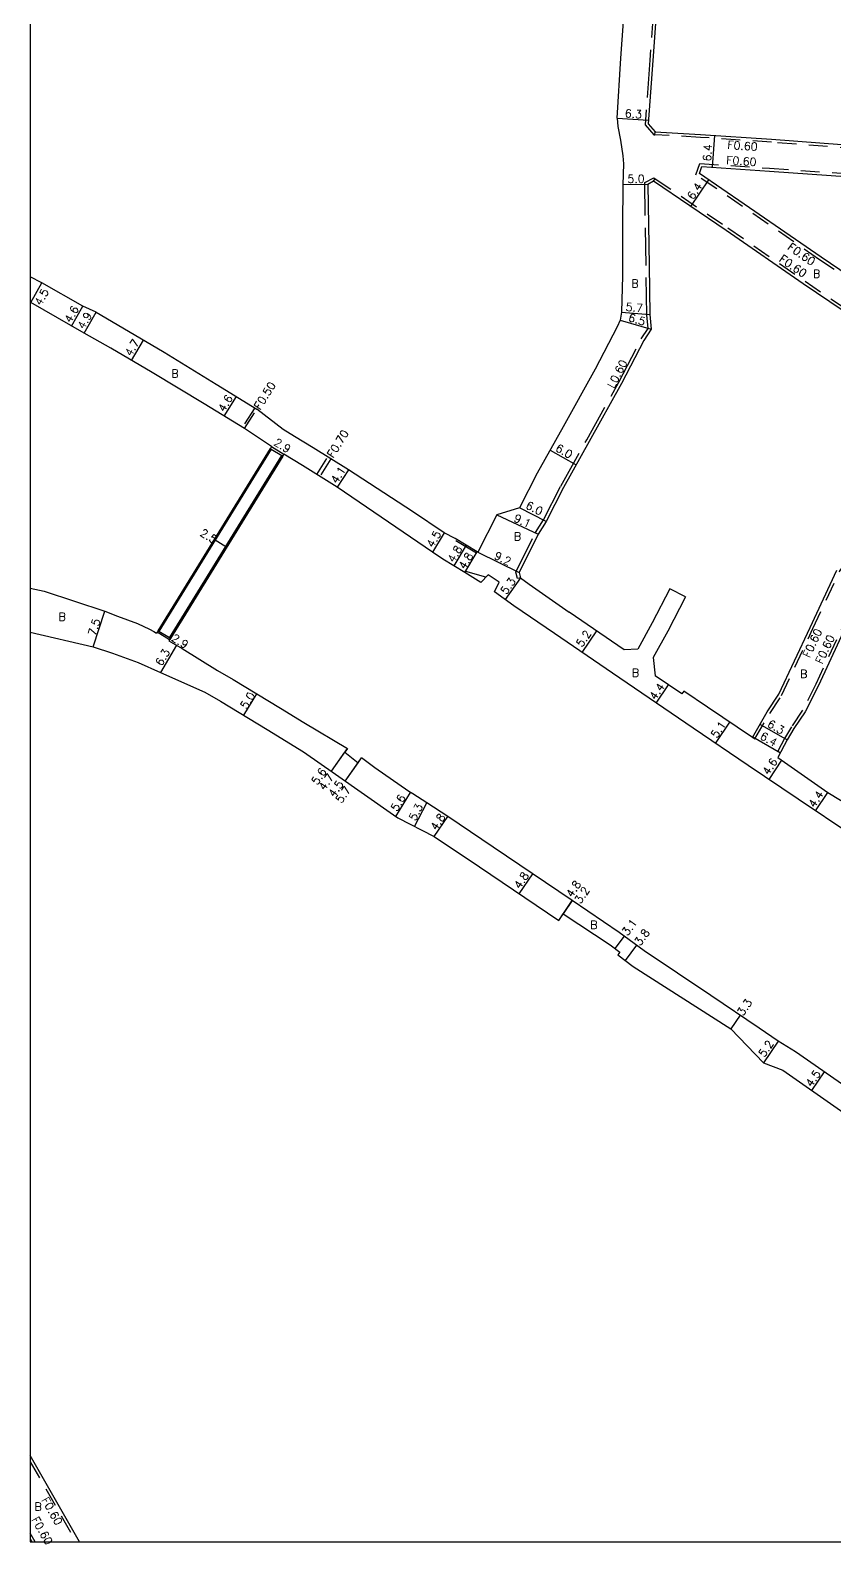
# Model space of a CAD drawing. Header units: metres. Extents: x -2400 to -1599, y -108600 to -108000.
# Drawn here: x -2400 to -2239.2, y -108600.4 to -108297.8 of the extents above; entities that cross this region are included whole.
import ezdxf

# ---------------------------------------------------------------- set-up
doc = ezdxf.new("R2010")
doc.units = ezdxf.units.M
doc.header["$LTSCALE"] = 2.5
doc.linetypes.add('22320', pattern=[2.5, 1.5, -1])
doc.linetypes.add('22330', pattern=[4, 3, -1])
for name, color, linetype in [('2101000', 175, 'Continuous'), ('2102000', 4, 'Continuous'), ('2102001', 191, 'Continuous'), ('2203000', 1, 'Continuous'), ('2231000', 4, 'Continuous'), ('2232000', 120, '22320'), ('2233000', 120, '22330'), ('6132000', 60, '61320'), ('9201100', 215, 'Continuous'), ('9201500', 222, 'Continuous'), ('9202100', 82, 'Continuous'), ('9203500', 155, 'Continuous'), ('9301100', 1, 'Continuous'), ('999', 7, 'Continuous')]:
    doc.layers.add(name, color=color, linetype=linetype)
doc.styles.add('Dm_Anotation', font='txt.shx', dxfattribs={"bigfont": 'pscdm.shx'})
doc.linetypes.add('61320', pattern='A,0,[3,dmdr.shx,S=0.25,R=0,X=0,Y=0],1.5,[3,dmdr.shx,S=0.25,R=0,X=0,Y=0]', length=1.5)

msp = doc.modelspace()

# ---------------------------------------------------------------- linework, layer by layer
at = {"layer": '2101000'}
for points in [[(-2282.73, -108315.38), (-2281.95, -108303.4), (-2281.1, -108291.4), (-2279.61, -108269.17), (-2279.33, -108262.66)], [(-2272.96, -108263.45), (-2273.22, -108269.53), (-2274.72, -108291.83), (-2275.57, -108303.85), (-2276.5, -108316.55), (-2275.12, -108318.13), (-2266.05, -108318.65), (-2251.83, -108319.63), (-2228.15, -108321.39), (-2218.88, -108322.02), (-2204.83, -108323.13), (-2186.58, -108323.93), (-2184.72, -108322.27), (-2183.45, -108304.44), (-2182.37, -108290.05), (-2181.18, -108269.54)], [(-2282.73, -108315.38), (-2282.54, -108317.1), (-2282.03, -108319.84), (-2281.55, -108322.93), (-2281.47, -108324.52), (-2281.58, -108328.72), (-2281.61, -108336.96), (-2281.64, -108346.91), (-2281.85, -108354.16), (-2282.11, -108355.77), (-2282.69, -108357.09), (-2287.1, -108365.61), (-2293.51, -108377.1), (-2298.71, -108386.4), (-2302.23, -108393.3)], [(-2227.07, -108360.99), (-2245.5, -108348.51), (-2260.9, -108337.86), (-2275.44, -108328.02), (-2276.58, -108328.64), (-2276.33, -108344.83), (-2276.17, -108354.69), (-2275.88, -108357.62), (-2277.36, -108359.85), (-2281.81, -108368.45), (-2288.27, -108380.02), (-2293.42, -108389.23), (-2296.89, -108396.03), (-2298.5, -108398.54), (-2302.3, -108406.24), (-2302.04, -108407.31), (-2300.29, -108408.55), (-2292.32, -108414.15)], [(-2386.81, -108354.17), (-2389.49, -108352.97), (-2397.7, -108348.34), (-2400, -108347.15)], [(-2389.26, -108358.41), (-2399.91, -108352.26), (-2400, -108352.21)], [(-2386.81, -108354.17), (-2381.51, -108357.35), (-2373.24, -108362.17), (-2362.85, -108368.58), (-2354.72, -108373.58)], [(-2351.77, -108381.03), (-2357.19, -108377.47), (-2365.26, -108372.5), (-2375.61, -108366.23), (-2383.88, -108361.41), (-2389.26, -108358.41)], [(-2336.43, -108385.7), (-2343.43, -108381.34), (-2347.16, -108379.06), (-2349.48, -108377.63), (-2354.72, -108373.58)], [(-2351.77, -108381.03), (-2352.02, -108381.44), (-2351.85, -108381.55), (-2374.29, -108418.01), (-2374.46, -108417.91), (-2374.76, -108418.39)], [(-2349.3, -108382.56), (-2349.55, -108382.96), (-2349.72, -108382.86), (-2372.17, -108419.32), (-2372, -108419.43), (-2372.28, -108419.89)], [(-2338.65, -108389.15), (-2345.59, -108384.83), (-2349.3, -108382.56)], [(-2315.11, -108399.42), (-2317.29, -108398.32), (-2323.58, -108394.01), (-2336.43, -108385.7)], [(-2307.24, -108410.1), (-2306.28, -108408.18), (-2308.47, -108406.68), (-2309.98, -108408.22), (-2313.12, -108406.2), (-2317.57, -108403.54), (-2319.58, -108402.19), (-2338.65, -108389.15)], [(-2302.23, -108393.3), (-2306.75, -108394.71), (-2310.54, -108402.14)], [(-2310.54, -108402.14), (-2310.66, -108402.08), (-2315.11, -108399.42)], [(-2255.68, -108439.21), (-2252.73, -108434.07), (-2250.36, -108430.55), (-2244.13, -108417.21), (-2238.79, -108405.75)], [(-2194.69, -108480.51), (-2188.21, -108474.65), (-2178.78, -108461.19), (-2171.69, -108450.82), (-2172.12, -108448.56), (-2191.58, -108435.43), (-2207.93, -108424.32), (-2231.09, -108408.57), (-2233.25, -108408.98), (-2238.33, -108419.91), (-2242.47, -108428.79), (-2245.13, -108434.07), (-2247.38, -108437.41), (-2248.7, -108439.71), (-2250.57, -108443.23)], [(-2400, -108409.34), (-2397.23, -108409.98), (-2385.07, -108413.96)], [(-2189.4, -108490.45), (-2197.62, -108484.8), (-2210.1, -108476.25), (-2222.23, -108468), (-2235.82, -108458.77), (-2246.51, -108451.52), (-2256.51, -108444.81), (-2267.52, -108437.38), (-2283.64, -108426.37), (-2295.25, -108418.45), (-2303.33, -108412.89), (-2307.24, -108410.1)], [(-2385.07, -108413.96), (-2382.55, -108414.96), (-2378.54, -108416.46), (-2376.18, -108417.56), (-2375.32, -108418.05), (-2374.76, -108418.39)], [(-2281.28, -108421.68), (-2292.32, -108414.15)], [(-2400, -108418.17), (-2387.41, -108421.09)], [(-2372.28, -108419.89), (-2371.87, -108420.13), (-2369.66, -108421.43), (-2362.59, -108425.81), (-2359.45, -108427.62), (-2350.01, -108433.35), (-2345.34, -108436.24), (-2336.62, -108441.39), (-2337.13, -108442.13), (-2334.46, -108444.25), (-2333.77, -108443.27)], [(-2387.41, -108421.09), (-2383.58, -108422.39), (-2378.43, -108424.22), (-2373.95, -108426.21)], [(-2373.95, -108426.21), (-2365.08, -108430.15), (-2361.99, -108431.93), (-2352.63, -108437.61), (-2345.41, -108442.08), (-2338.97, -108446.58), (-2327.43, -108454.7), (-2326.51, -108455.27), (-2319.25, -108459), (-2310.19, -108465.1), (-2294.36, -108475.78), (-2293.48, -108474.45)], [(-2255.68, -108439.21), (-2264.66, -108433.16), (-2269.37, -108429.94), (-2269.77, -108430.52), (-2275.1, -108426.88)], [(-2323.57, -108450.51), (-2324.34, -108450.03), (-2331.12, -108445.26), (-2333.77, -108443.27)], [(-2250.57, -108443.23), (-2240.59, -108450.22), (-2226.06, -108459), (-2219.25, -108463.62), (-2207.16, -108471.96)], [(-2291.68, -108471.8), (-2307.5, -108461.12), (-2316.57, -108455.02), (-2320.75, -108452.27), (-2323.57, -108450.51)], [(-2104.45, -108599.38), (-2104.28, -108599.13), (-2108.98, -108596.12), (-2119.63, -108588.93), (-2122.02, -108587.1), (-2133.18, -108579.47), (-2139.78, -108574.99), (-2144, -108572.17), (-2156.97, -108563.28), (-2168.17, -108555.88), (-2181.87, -108546.39), (-2192.62, -108539.33), (-2200.78, -108533.9), (-2220.9, -108519.92), (-2235.48, -108510.1), (-2247.03, -108502.05), (-2250.52, -108499.95), (-2254.32, -108497.35), (-2263.96, -108490.79), (-2277.3, -108481.87), (-2282.28, -108478.18), (-2291.68, -108471.8)], [(-2293.48, -108474.45), (-2284.13, -108480.67), (-2282.18, -108482.12), (-2282.6, -108482.68), (-2279.49, -108484.98), (-2260.01, -108497.47), (-2253.46, -108504.24)], [(-2253.46, -108504.24), (-2249.61, -108505.74), (-2238.05, -108513.79), (-2223.64, -108523.87), (-2195.46, -108543.44), (-2184.88, -108550.75), (-2171.32, -108560.39), (-2160.19, -108567.99), (-2147.23, -108576.87), (-2143.1, -108579.75), (-2142.65, -108579.21), (-2136.05, -108583.69), (-2131.06, -108587.1), (-2124.9, -108591.07), (-2115.8, -108596.58)], [(-2390.16, -108600), (-2399.74, -108583.23), (-2400, -108583.38)], [(-2400, -108599.46), (-2399.69, -108600)]]:
    msp.add_lwpolyline(points, dxfattribs=at)
msp.add_lwpolyline([(-2211.83, -108363.73), (-2223.46, -108355.7), (-2241.91, -108343.21), (-2257.29, -108332.57), (-2266.26, -108326.5), (-2265.78, -108325.08), (-2252.27, -108326.02), (-2228.57, -108327.68), (-2219.34, -108328.31), (-2205.21, -108329.42), (-2188.85, -108330.14), (-2188.27, -108331.3), (-2197.57, -108345.09), (-2204.38, -108355.01), (-2209.87, -108363.34)], close=True, dxfattribs=at)
at = {"layer": '2102000'}
for points in [[(-2272.15, -108409.48), (-2275.69, -108416.32), (-2278.58, -108421.53), (-2281.28, -108421.68)], [(-2269.04, -108411.09), (-2272.61, -108417.98), (-2275.51, -108423.22), (-2275.1, -108426.88)]]:
    msp.add_lwpolyline(points, dxfattribs=at)
at = {"layer": '2102001'}
msp.add_lwpolyline([(-2269.04, -108411.09), (-2272.15, -108409.48)], dxfattribs=at)
at = {"layer": '2203000'}
for points in [[(-2352.02, -108381.44), (-2351.85, -108381.55), (-2374.29, -108418.01), (-2374.46, -108417.91)], [(-2372, -108419.43), (-2372.17, -108419.32), (-2349.72, -108382.86), (-2349.55, -108382.96)]]:
    msp.add_lwpolyline(points, close=True, dxfattribs=at)
at = {"layer": '2231000'}
msp.add_lwpolyline([(-2399.74, -108583.23), (-2400, -108582.78)], dxfattribs=at)
at = {"layer": '2232000'}
for points in [[(-2186.58, -108323.93), (-2186.61, -108324.53), (-2204.86, -108323.73), (-2218.92, -108322.62), (-2228.19, -108321.99), (-2251.87, -108320.23), (-2266.08, -108319.25), (-2275.15, -108318.73), (-2275.12, -108318.13)], [(-2212.24, -108364.17), (-2223.8, -108356.2), (-2242.24, -108343.7), (-2257.63, -108333.07), (-2266.98, -108326.74), (-2266.2, -108324.45), (-2252.23, -108325.42), (-2228.53, -108327.08), (-2219.3, -108327.71), (-2205.18, -108328.82), (-2188.47, -108329.56)], [(-2275.44, -108328.02), (-2275.1, -108327.53), (-2260.56, -108337.36), (-2245.16, -108348.01), (-2226.74, -108360.49), (-2215.19, -108368.45)], [(-2255.68, -108439.21), (-2255.16, -108439.51), (-2252.22, -108434.39), (-2249.83, -108430.85), (-2243.59, -108417.46), (-2238.27, -108406.05), (-2231.2, -108395.67), (-2223.86, -108384.91), (-2214.68, -108371.19), (-2215.16, -108368.69), (-2215.19, -108368.45)], [(-2355.14, -108373.32), (-2357.61, -108377.2)], [(-2357.19, -108377.47), (-2354.72, -108373.58)], [(-2207.09, -108373.69), (-2210.53, -108374.35), (-2219.55, -108387.83), (-2226.9, -108398.6), (-2233.73, -108408.63), (-2238.88, -108419.66), (-2243.01, -108428.53), (-2245.65, -108433.77), (-2247.89, -108437.09), (-2249.23, -108439.42), (-2250.58, -108441.97), (-2250.05, -108442.25)], [(-2342.7, -108386.62), (-2340.54, -108383.14)], [(-2339.94, -108383.51), (-2342.11, -108386.99)], [(-2400, -108583.99), (-2390.85, -108600)], [(-2399, -108600), (-2400, -108598.25)]]:
    msp.add_lwpolyline(points, dxfattribs=at)
at = {"layer": '2233000'}
for points in [[(-2272.96, -108263.45), (-2273.56, -108263.43), (-2273.82, -108269.49), (-2275.32, -108291.79), (-2276.16, -108303.8), (-2277.04, -108315.75)], [(-2277.04, -108315.75), (-2277.12, -108316.76), (-2275.4, -108318.72), (-2275.15, -108318.73)], [(-2302.04, -108407.31), (-2302.62, -108407.45), (-2302.94, -108406.17), (-2299.02, -108398.25), (-2297.41, -108395.73), (-2293.95, -108388.95), (-2288.79, -108379.73), (-2282.34, -108368.16), (-2277.88, -108359.54), (-2276.49, -108357.46), (-2276.77, -108354.73), (-2276.93, -108344.84), (-2277.18, -108328.29), (-2275.4, -108327.32), (-2275.1, -108327.53)]]:
    msp.add_lwpolyline(points, dxfattribs=at)
at = {"layer": '6132000'}
for points in [[(-2310.84, -108402.37), (-2314.97, -108399.89)], [(-2312.99, -108405.95), (-2309, -108407.09)]]:
    msp.add_lwpolyline(points, dxfattribs=at)
at = {"layer": '9201100'}
for points in [[(-2282.73, -108315.38), (-2276.44, -108315.79)], [(-2263.25, -108318.85), (-2263.69, -108325.23)], [(-2276.58, -108328.64), (-2281.58, -108328.72)], [(-2267.97, -108333.07), (-2264.38, -108327.77)], [(-2399.91, -108352.26), (-2397.7, -108348.34)], [(-2391.75, -108356.97), (-2389.49, -108352.97)], [(-2389.26, -108358.41), (-2386.81, -108354.17)], [(-2281.85, -108354.16), (-2276.17, -108354.69)], [(-2282.11, -108355.77), (-2275.88, -108357.62)], [(-2379.74, -108363.82), (-2377.37, -108359.76)], [(-2361.22, -108374.98), (-2358.81, -108371.06)], [(-2351.77, -108381.03), (-2349.3, -108382.56)], [(-2296.11, -108381.75), (-2290.87, -108384.68)], [(-2336.43, -108385.7), (-2338.65, -108389.15)], [(-2296.89, -108396.03), (-2302.23, -108393.3)], [(-2360.94, -108401.09), (-2363.07, -108399.78)], [(-2317.29, -108398.32), (-2319.58, -108402.19)], [(-2312.88, -108400.75), (-2315.35, -108404.87)], [(-2313.12, -108406.2), (-2310.66, -108402.08)], [(-2302.04, -108407.31), (-2305.12, -108411.62)], [(-2387.41, -108421.09), (-2385.07, -108413.96)], [(-2289.73, -108422.21), (-2286.8, -108417.92)], [(-2372.16, -108419.7), (-2374.62, -108418.16)], [(-2370.77, -108420.78), (-2373.95, -108426.21)], [(-2274.91, -108432.33), (-2272.43, -108428.7)], [(-2357.31, -108434.77), (-2354.71, -108430.49)], [(-2263.03, -108440.41), (-2260.18, -108436.18)], [(-2255.6, -108439.07), (-2250.05, -108442.25)], [(-2254.17, -108436.57), (-2248.7, -108439.71)], [(-2339.83, -108445.98), (-2336.62, -108441.39)], [(-2339.83, -108445.98), (-2337.13, -108442.13)], [(-2337.05, -108447.93), (-2333.77, -108443.27)], [(-2337.05, -108447.93), (-2334.46, -108444.25)], [(-2252.34, -108447.6), (-2249.78, -108443.78)], [(-2326.97, -108454.99), (-2324.03, -108450.22)], [(-2243.06, -108453.86), (-2240.59, -108450.22)], [(-2323.18, -108456.98), (-2320.75, -108452.27)], [(-2319.25, -108459), (-2316.57, -108455.02)], [(-2302.28, -108470.44), (-2299.59, -108466.46)], [(-2294.36, -108475.78), (-2291.68, -108471.8)], [(-2291.68, -108471.8), (-2293.48, -108474.45)], [(-2281.31, -108478.9), (-2283.15, -108481.39)], [(-2278.82, -108480.75), (-2281.08, -108483.8)], [(-2258.15, -108494.74), (-2260.01, -108497.47)], [(-2250.52, -108499.95), (-2253.46, -108504.24)], [(-2243.83, -108509.76), (-2241.26, -108506.07)]]:
    msp.add_lwpolyline(points, dxfattribs=at)
at = {"layer": '9201100', "flags": 128}
for points in [[(-2306.75, -108394.71), (-2298.5, -108398.54)], [(-2310.54, -108402.14), (-2302.3, -108406.24)]]:
    msp.add_lwpolyline(points, dxfattribs=at)
at = {"layer": '9301100'}
msp.add_lwpolyline([(-2372.17, -108419.32), (-2374.29, -108418.01), (-2351.85, -108381.55), (-2349.72, -108382.86)], close=True, dxfattribs=at)
at = {"layer": '999'}
msp.add_lwpolyline([(-2400, -108600), (-1600, -108600), (-1600, -108000), (-2400, -108000)], close=True, dxfattribs=at)

# ---------------------------------------------------------------- texts
at = {"layer": '9201500', "style": 'Dm_Anotation'}
for s, rotation, p in [('6.3', 356.2678, (-2281.21, -108315.23)), ('6.4', 86.0691, (-2263.97, -108324.1)), ('5.0', 0.8861, (-2280.64, -108328.36)), ('6.4', 55.9133, (-2267.52, -108331.85)), ('4.5', 60.5794, (-2397.89, -108353.05)), ('4.6', 60.5794, (-2391.9, -108356.49)), ('4.9', 59.9716, (-2389.3, -108357.75)), ('5.7', 354.5697, (-2281.05, -108353.89)), ('6.5', 343.4307, (-2280.62, -108355.94)), ('4.7', 59.7199, (-2379.84, -108363.18)), ('4.6', 58.3893, (-2361.23, -108374.28)), ('2.9', 328.2498, (-2351.47, -108380.64)), ('6.0', 330.7898, (-2295.19, -108381.84)), ('4.1', 57.1138, (-2338.71, -108388.61)), ('6.0', 332.9421, (-2301.14, -108393.32)), ('9.1', 335.0959, (-2303.53, -108395.93)), ('2.5', 328.3847, (-2366.23, -108398.74)), ('4.5', 59.414, (-2319.53, -108401.43)), ('4.8', 59.1385, (-2315.34, -108404.39)), ('4.8', 59.1385, (-2313.15, -108405.78)), ('9.2', 333.5763, (-2307.46, -108403.4)), ('5.3', 54.4859, (-2304.83, -108410.77)), ('7.5', 71.8686, (-2387, -108419.04)), ('5.2', 55.6903, (-2289.73, -108421.3)), ('2.9', 328.0065, (-2371.95, -108419.74)), ('6.3', 59.6149, (-2373.73, -108425.06)), ('4.4', 55.6556, (-2275.07, -108431.88)), ('5.0', 58.7375, (-2356.77, -108433.69)), ('6.3', 330.1403, (-2252.84, -108436.96)), ('5.1', 56.0048, (-2262.77, -108439.49)), ('6.4', 330.1403, (-2254.31, -108439.4)), ('4.6', 56.1344, (-2252.47, -108446.88)), ('5.6', 55.0575, (-2342.64, -108448.84)), ('4.7', 55.0575, (-2341.18, -108449.97)), ('4.5', 54.8669, (-2339.25, -108451.32)), ('5.7', 54.8669, (-2337.81, -108452.5)), ('5.6', 58.3092, (-2326.69, -108454.14)), ('4.4', 55.8424, (-2243.29, -108453.39)), ('5.3', 62.7878, (-2323.02, -108456.02)), ('4.8', 56.0802, (-2318.85, -108457.95)), ('4.8', 55.9786, (-2302.15, -108469.64)), ('4.8', 55.9786, (-2291.73, -108471.34)), ('3.2', 55.8254, (-2290.03, -108472.58)), ('3.1', 53.4516, (-2280.62, -108478.98)), ('3.8', 53.4516, (-2278.11, -108480.99)), ('3.3', 55.717, (-2257.54, -108495.01)), ('5.2', 55.6472, (-2253.27, -108503.27)), ('4.5', 55.1306, (-2243.86, -108509.23))]:
    msp.add_text(s, height=1.6, rotation=rotation, dxfattribs=at).set_placement(p)
at = {"layer": '9202100', "style": 'Dm_Anotation'}
for p in [(-2279.86, -108349.26), (-2243.55, -108347.3), (-2371.78, -108367.26), (-2303.34, -108399.81), (-2394.34, -108415.87), (-2279.76, -108427.06), (-2246.13, -108427.3), (-2288.09, -108477.47), (-2399.15, -108593.77)]:
    msp.add_text('B', height=1.6, dxfattribs=at).set_placement(p)
at = {"layer": '9203500', "style": 'Dm_Anotation'}
for s, rotation, p in [('F0.60', 356.0691, (-2260.71, -108321.52)), ('F0.60', 356.038, (-2260.94, -108324.57)), ('F0.60', 325.347, (-2248.79, -108341.54)), ('F0.60', 325.3478, (-2250.49, -108343.92)), ('L0.60', 62.6653, (-2283.33, -108369.54)), ('F0.50', 57.5271, (-2354.08, -108373.85)), ('F0.70', 58.0972, (-2339.45, -108383.47)), ('F0.60', 64.9892, (-2244.24, -108423.41)), ('F0.60', 64.9892, (-2241.72, -108424.66)), ('F0.60', 299.7519, (-2397.84, -108591.63)), ('F0.60', 299.8492, (-2399.81, -108595.54))]:
    msp.add_text(s, height=1.6, rotation=rotation, dxfattribs=at).set_placement(p)

doc.saveas('drawing.dxf')
